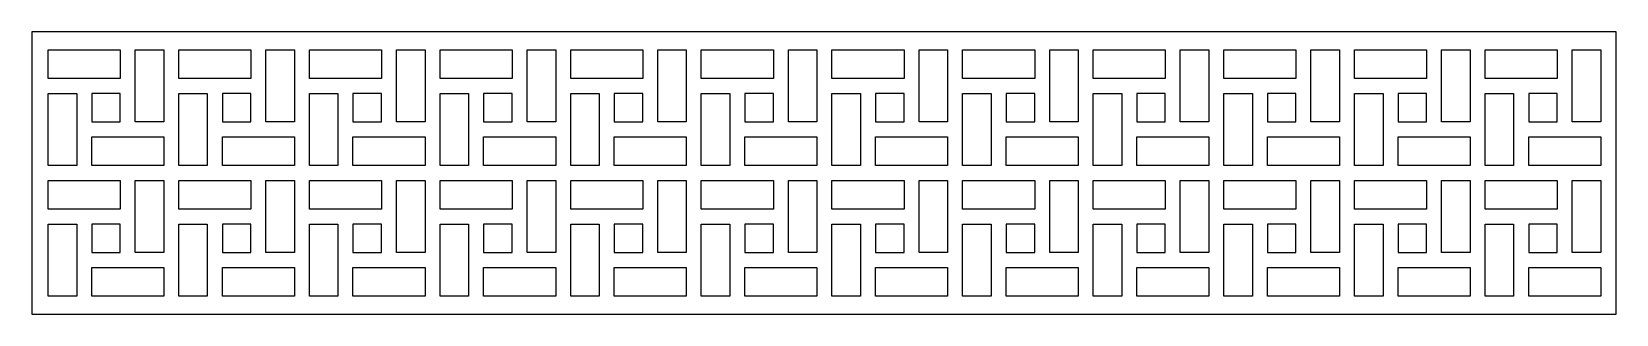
# Model space of a CAD drawing. Header units: centimetres. Extents: x 3.3 to 25.2, y -3.7 to 0.2.
import ezdxf

# ---------------------------------------------------------------- set-up
doc = ezdxf.new("R2010")
doc.units = ezdxf.units.CM
doc.header["$MEASUREMENT"] = 0
doc.layers.add('layer 1', color=7, linetype='Continuous')

msp = doc.modelspace()

# ---------------------------------------------------------------- linework, layer by layer
at = {"layer": 'layer 1', "color": 250}
for points in [[(3.28813, -3.67084), (3.28813, -3.67084), (3.28813, 0.23111), (3.28813, 0.23111), (3.28813, 0.23111), (3.28813, 0.23111), (25.15697, 0.23111), (25.15697, 0.23111), (25.15697, 0.23111), (25.15697, 0.23111), (25.15697, -3.67084), (25.15697, -3.67084), (25.15697, -3.67084), (25.15697, -3.67084), (3.28813, -3.67084), (3.28813, -3.67084)], [(3.51542, -0.41436), (3.84698, -0.41436), (4.17853, -0.41436), (4.51009, -0.41436), (4.51009, -0.41436), (4.51009, -0.41436), (4.51009, -0.02064), (4.51009, -0.02064), (4.51009, -0.02064), (4.51009, -0.02064), (3.51542, -0.02064), (3.51542, -0.02064), (3.51542, -0.02064), (3.51542, -0.02064), (3.51542, -0.41436), (3.51542, -0.41436)], [(4.71731, -0.02064), (4.71731, -0.02064), (4.71731, -1.01531), (4.71731, -1.01531), (4.71731, -1.01531), (4.71731, -1.01531), (5.11104, -1.01531), (5.11104, -1.01531), (5.11104, -1.01531), (5.11104, -1.01531), (5.11104, -0.02064), (5.11104, -0.02064), (5.11104, -0.02064), (5.11104, -0.02064), (4.71731, -0.02064), (4.71731, -0.02064)], [(5.31826, -0.41436), (5.64982, -0.41436), (5.98137, -0.41436), (6.31293, -0.41436), (6.31293, -0.41436), (6.31293, -0.41436), (6.31293, -0.02064), (6.31293, -0.02064), (6.31293, -0.02064), (6.31293, -0.02064), (5.31826, -0.02064), (5.31826, -0.02064), (5.31826, -0.02064), (5.31826, -0.02064), (5.31826, -0.41436), (5.31826, -0.41436)], [(6.52015, -0.02064), (6.52015, -0.02064), (6.52015, -1.01531), (6.52015, -1.01531), (6.52015, -1.01531), (6.52015, -1.01531), (6.91388, -1.01531), (6.91388, -1.01531), (6.91388, -1.01531), (6.91388, -1.01531), (6.91388, -0.02064), (6.91388, -0.02064), (6.91388, -0.02064), (6.91388, -0.02064), (6.52015, -0.02064), (6.52015, -0.02064)], [(7.1211, -0.41436), (7.45266, -0.41436), (7.7842, -0.41436), (8.11577, -0.41436), (8.11577, -0.41436), (8.11577, -0.41436), (8.11577, -0.02064), (8.11577, -0.02064), (8.11577, -0.02064), (8.11577, -0.02064), (7.1211, -0.02064), (7.1211, -0.02064), (7.1211, -0.02064), (7.1211, -0.02064), (7.1211, -0.41436), (7.1211, -0.41436)], [(8.32299, -0.02064), (8.32299, -0.02064), (8.32299, -1.01531), (8.32299, -1.01531), (8.32299, -1.01531), (8.32299, -1.01531), (8.71671, -1.01531), (8.71671, -1.01531), (8.71671, -1.01531), (8.71671, -1.01531), (8.71671, -0.02064), (8.71671, -0.02064), (8.71671, -0.02064), (8.71671, -0.02064), (8.32299, -0.02064), (8.32299, -0.02064)], [(8.92394, -0.41436), (9.25549, -0.41436), (9.58704, -0.41436), (9.91861, -0.41436), (9.91861, -0.41436), (9.91861, -0.41436), (9.91861, -0.02064), (9.91861, -0.02064), (9.91861, -0.02064), (9.91861, -0.02064), (8.92394, -0.02064), (8.92394, -0.02064), (8.92394, -0.02064), (8.92394, -0.02064), (8.92394, -0.41436), (8.92394, -0.41436)], [(10.12583, -0.02064), (10.12583, -0.02064), (10.12583, -1.01531), (10.12583, -1.01531), (10.12583, -1.01531), (10.12583, -1.01531), (10.51955, -1.01531), (10.51955, -1.01531), (10.51955, -1.01531), (10.51955, -1.01531), (10.51955, -0.02064), (10.51955, -0.02064), (10.51955, -0.02064), (10.51955, -0.02064), (10.12583, -0.02064), (10.12583, -0.02064)], [(10.72677, -0.41436), (11.05833, -0.41436), (11.38988, -0.41436), (11.72144, -0.41436), (11.72144, -0.41436), (11.72144, -0.41436), (11.72144, -0.02064), (11.72144, -0.02064), (11.72144, -0.02064), (11.72144, -0.02064), (10.72677, -0.02064), (10.72677, -0.02064), (10.72677, -0.02064), (10.72677, -0.02064), (10.72677, -0.41436), (10.72677, -0.41436)], [(11.92867, -0.02064), (11.92867, -0.02064), (11.92867, -1.01531), (11.92867, -1.01531), (11.92867, -1.01531), (11.92867, -1.01531), (12.32239, -1.01531), (12.32239, -1.01531), (12.32239, -1.01531), (12.32239, -1.01531), (12.32239, -0.02064), (12.32239, -0.02064), (12.32239, -0.02064), (12.32239, -0.02064), (11.92867, -0.02064), (11.92867, -0.02064)], [(12.52961, -0.41436), (12.86117, -0.41436), (13.19272, -0.41436), (13.52428, -0.41436), (13.52428, -0.41436), (13.52428, -0.41436), (13.52428, -0.02064), (13.52428, -0.02064), (13.52428, -0.02064), (13.52428, -0.02064), (12.52961, -0.02064), (12.52961, -0.02064), (12.52961, -0.02064), (12.52961, -0.02064), (12.52961, -0.41436), (12.52961, -0.41436)], [(13.7315, -0.02064), (13.7315, -0.02064), (13.7315, -1.01531), (13.7315, -1.01531), (13.7315, -1.01531), (13.7315, -1.01531), (14.12523, -1.01531), (14.12523, -1.01531), (14.12523, -1.01531), (14.12523, -1.01531), (14.12523, -0.02064), (14.12523, -0.02064), (14.12523, -0.02064), (14.12523, -0.02064), (13.7315, -0.02064), (13.7315, -0.02064)], [(14.33245, -0.41436), (14.66401, -0.41436), (14.99556, -0.41436), (15.32712, -0.41436), (15.32712, -0.41436), (15.32712, -0.41436), (15.32712, -0.02064), (15.32712, -0.02064), (15.32712, -0.02064), (15.32712, -0.02064), (14.33245, -0.02064), (14.33245, -0.02064), (14.33245, -0.02064), (14.33245, -0.02064), (14.33245, -0.41436), (14.33245, -0.41436)], [(15.53434, -0.02064), (15.53434, -0.02064), (15.53434, -1.01531), (15.53434, -1.01531), (15.53434, -1.01531), (15.53434, -1.01531), (15.92806, -1.01531), (15.92806, -1.01531), (15.92806, -1.01531), (15.92806, -1.01531), (15.92806, -0.02064), (15.92806, -0.02064), (15.92806, -0.02064), (15.92806, -0.02064), (15.53434, -0.02064), (15.53434, -0.02064)], [(16.13529, -0.41436), (16.46685, -0.41436), (16.79839, -0.41436), (17.12996, -0.41436), (17.12996, -0.41436), (17.12996, -0.41436), (17.12996, -0.02064), (17.12996, -0.02064), (17.12996, -0.02064), (17.12996, -0.02064), (16.13529, -0.02064), (16.13529, -0.02064), (16.13529, -0.02064), (16.13529, -0.02064), (16.13529, -0.41436), (16.13529, -0.41436)], [(17.33718, -0.02064), (17.33718, -0.02064), (17.33718, -1.01531), (17.33718, -1.01531), (17.33718, -1.01531), (17.33718, -1.01531), (17.7309, -1.01531), (17.7309, -1.01531), (17.7309, -1.01531), (17.7309, -1.01531), (17.7309, -0.02064), (17.7309, -0.02064), (17.7309, -0.02064), (17.7309, -0.02064), (17.33718, -0.02064), (17.33718, -0.02064)], [(17.93813, -0.41436), (18.26968, -0.41436), (18.60123, -0.41436), (18.93279, -0.41436), (18.93279, -0.41436), (18.93279, -0.41436), (18.93279, -0.02064), (18.93279, -0.02064), (18.93279, -0.02064), (18.93279, -0.02064), (17.93813, -0.02064), (17.93813, -0.02064), (17.93813, -0.02064), (17.93813, -0.02064), (17.93813, -0.41436), (17.93813, -0.41436)], [(19.14002, -0.02064), (19.14002, -0.02064), (19.14002, -1.01531), (19.14002, -1.01531), (19.14002, -1.01531), (19.14002, -1.01531), (19.53374, -1.01531), (19.53374, -1.01531), (19.53374, -1.01531), (19.53374, -1.01531), (19.53374, -0.02064), (19.53374, -0.02064), (19.53374, -0.02064), (19.53374, -0.02064), (19.14002, -0.02064), (19.14002, -0.02064)], [(19.74096, -0.41436), (20.07252, -0.41436), (20.40407, -0.41436), (20.73563, -0.41436), (20.73563, -0.41436), (20.73563, -0.41436), (20.73563, -0.02064), (20.73563, -0.02064), (20.73563, -0.02064), (20.73563, -0.02064), (19.74096, -0.02064), (19.74096, -0.02064), (19.74096, -0.02064), (19.74096, -0.02064), (19.74096, -0.41436), (19.74096, -0.41436)], [(20.94286, -0.02064), (20.94286, -0.02064), (20.94286, -1.01531), (20.94286, -1.01531), (20.94286, -1.01531), (20.94286, -1.01531), (21.33658, -1.01531), (21.33658, -1.01531), (21.33658, -1.01531), (21.33658, -1.01531), (21.33658, -0.02064), (21.33658, -0.02064), (21.33658, -0.02064), (21.33658, -0.02064), (20.94286, -0.02064), (20.94286, -0.02064)], [(21.5438, -0.41436), (21.87536, -0.41436), (22.20691, -0.41436), (22.53847, -0.41436), (22.53847, -0.41436), (22.53847, -0.41436), (22.53847, -0.02064), (22.53847, -0.02064), (22.53847, -0.02064), (22.53847, -0.02064), (21.5438, -0.02064), (21.5438, -0.02064), (21.5438, -0.02064), (21.5438, -0.02064), (21.5438, -0.41436), (21.5438, -0.41436)], [(22.74569, -0.02064), (22.74569, -0.02064), (22.74569, -1.01531), (22.74569, -1.01531), (22.74569, -1.01531), (22.74569, -1.01531), (23.13942, -1.01531), (23.13942, -1.01531), (23.13942, -1.01531), (23.13942, -1.01531), (23.13942, -0.02064), (23.13942, -0.02064), (23.13942, -0.02064), (23.13942, -0.02064), (22.74569, -0.02064), (22.74569, -0.02064)], [(23.34664, -0.41436), (23.6782, -0.41436), (24.00974, -0.41436), (24.34131, -0.41436), (24.34131, -0.41436), (24.34131, -0.41436), (24.34131, -0.02064), (24.34131, -0.02064), (24.34131, -0.02064), (24.34131, -0.02064), (23.34664, -0.02064), (23.34664, -0.02064), (23.34664, -0.02064), (23.34664, -0.02064), (23.34664, -0.41436), (23.34664, -0.41436)], [(24.54853, -0.02064), (24.54853, -0.02064), (24.54853, -1.01531), (24.54853, -1.01531), (24.54853, -1.01531), (24.54853, -1.01531), (24.94225, -1.01531), (24.94225, -1.01531), (24.94225, -1.01531), (24.94225, -1.01531), (24.94225, -0.02064), (24.94225, -0.02064), (24.94225, -0.02064), (24.94225, -0.02064), (24.54853, -0.02064), (24.54853, -0.02064)], [(3.90915, -0.62158), (3.90915, -0.62158), (3.51542, -0.62158), (3.51542, -0.62158), (3.51542, -0.62158), (3.51542, -0.62158), (3.51542, -1.61625), (3.51542, -1.61625), (3.51542, -1.61625), (3.51542, -1.61625), (3.90915, -1.61625), (3.90915, -1.61625), (3.90915, -1.61625), (3.90915, -1.28469), (3.90915, -0.95315), (3.90915, -0.62158)], [(4.11637, -1.01531), (4.11637, -1.01531), (4.11637, -0.62158), (4.11637, -0.62158), (4.11637, -0.62158), (4.11637, -0.62158), (4.51009, -0.62158), (4.51009, -0.62158), (4.51009, -0.62158), (4.51009, -0.62158), (4.51009, -1.01531), (4.51009, -1.01531), (4.51009, -1.01531), (4.51009, -1.01531), (4.11637, -1.01531), (4.11637, -1.01531)], [(5.71198, -0.62158), (5.71198, -0.62158), (5.31826, -0.62158), (5.31826, -0.62158), (5.31826, -0.62158), (5.31826, -0.62158), (5.31826, -1.61625), (5.31826, -1.61625), (5.31826, -1.61625), (5.31826, -1.61625), (5.71198, -1.61625), (5.71198, -1.61625), (5.71198, -1.61625), (5.71198, -1.28469), (5.71198, -0.95315), (5.71198, -0.62158)], [(5.91921, -1.01531), (5.91921, -1.01531), (5.91921, -0.62158), (5.91921, -0.62158), (5.91921, -0.62158), (5.91921, -0.62158), (6.31293, -0.62158), (6.31293, -0.62158), (6.31293, -0.62158), (6.31293, -0.62158), (6.31293, -1.01531), (6.31293, -1.01531), (6.31293, -1.01531), (6.31293, -1.01531), (5.91921, -1.01531), (5.91921, -1.01531)], [(7.51482, -0.62158), (7.51482, -0.62158), (7.1211, -0.62158), (7.1211, -0.62158), (7.1211, -0.62158), (7.1211, -0.62158), (7.1211, -1.61625), (7.1211, -1.61625), (7.1211, -1.61625), (7.1211, -1.61625), (7.51482, -1.61625), (7.51482, -1.61625), (7.51482, -1.61625), (7.51482, -1.28469), (7.51482, -0.95315), (7.51482, -0.62158)], [(7.72204, -1.01531), (7.72204, -1.01531), (7.72204, -0.62158), (7.72204, -0.62158), (7.72204, -0.62158), (7.72204, -0.62158), (8.11577, -0.62158), (8.11577, -0.62158), (8.11577, -0.62158), (8.11577, -0.62158), (8.11577, -1.01531), (8.11577, -1.01531), (8.11577, -1.01531), (8.11577, -1.01531), (7.72204, -1.01531), (7.72204, -1.01531)], [(9.31766, -0.62158), (9.31766, -0.62158), (8.92394, -0.62158), (8.92394, -0.62158), (8.92394, -0.62158), (8.92394, -0.62158), (8.92394, -1.61625), (8.92394, -1.61625), (8.92394, -1.61625), (8.92394, -1.61625), (9.31766, -1.61625), (9.31766, -1.61625), (9.31766, -1.61625), (9.31766, -1.28469), (9.31766, -0.95315), (9.31766, -0.62158)], [(9.52488, -1.01531), (9.52488, -1.01531), (9.52488, -0.62158), (9.52488, -0.62158), (9.52488, -0.62158), (9.52488, -0.62158), (9.91861, -0.62158), (9.91861, -0.62158), (9.91861, -0.62158), (9.91861, -0.62158), (9.91861, -1.01531), (9.91861, -1.01531), (9.91861, -1.01531), (9.91861, -1.01531), (9.52488, -1.01531), (9.52488, -1.01531)], [(11.1205, -0.62158), (11.1205, -0.62158), (10.72677, -0.62158), (10.72677, -0.62158), (10.72677, -0.62158), (10.72677, -0.62158), (10.72677, -1.61625), (10.72677, -1.61625), (10.72677, -1.61625), (10.72677, -1.61625), (11.1205, -1.61625), (11.1205, -1.61625), (11.1205, -1.61625), (11.1205, -1.28469), (11.1205, -0.95315), (11.1205, -0.62158)], [(11.32772, -1.01531), (11.32772, -1.01531), (11.32772, -0.62158), (11.32772, -0.62158), (11.32772, -0.62158), (11.32772, -0.62158), (11.72144, -0.62158), (11.72144, -0.62158), (11.72144, -0.62158), (11.72144, -0.62158), (11.72144, -1.01531), (11.72144, -1.01531), (11.72144, -1.01531), (11.72144, -1.01531), (11.32772, -1.01531), (11.32772, -1.01531)], [(12.92334, -0.62158), (12.92334, -0.62158), (12.52961, -0.62158), (12.52961, -0.62158), (12.52961, -0.62158), (12.52961, -0.62158), (12.52961, -1.61625), (12.52961, -1.61625), (12.52961, -1.61625), (12.52961, -1.61625), (12.92334, -1.61625), (12.92334, -1.61625), (12.92334, -1.61625), (12.92334, -1.28469), (12.92334, -0.95315), (12.92334, -0.62158)], [(13.13056, -1.01531), (13.13056, -1.01531), (13.13056, -0.62158), (13.13056, -0.62158), (13.13056, -0.62158), (13.13056, -0.62158), (13.52428, -0.62158), (13.52428, -0.62158), (13.52428, -0.62158), (13.52428, -0.62158), (13.52428, -1.01531), (13.52428, -1.01531), (13.52428, -1.01531), (13.52428, -1.01531), (13.13056, -1.01531), (13.13056, -1.01531)], [(14.72617, -0.62158), (14.72617, -0.62158), (14.33245, -0.62158), (14.33245, -0.62158), (14.33245, -0.62158), (14.33245, -0.62158), (14.33245, -1.61625), (14.33245, -1.61625), (14.33245, -1.61625), (14.33245, -1.61625), (14.72617, -1.61625), (14.72617, -1.61625), (14.72617, -1.61625), (14.72617, -1.28469), (14.72617, -0.95315), (14.72617, -0.62158)], [(14.9334, -1.01531), (14.9334, -1.01531), (14.9334, -0.62158), (14.9334, -0.62158), (14.9334, -0.62158), (14.9334, -0.62158), (15.32712, -0.62158), (15.32712, -0.62158), (15.32712, -0.62158), (15.32712, -0.62158), (15.32712, -1.01531), (15.32712, -1.01531), (15.32712, -1.01531), (15.32712, -1.01531), (14.9334, -1.01531), (14.9334, -1.01531)], [(16.52901, -0.62158), (16.52901, -0.62158), (16.13529, -0.62158), (16.13529, -0.62158), (16.13529, -0.62158), (16.13529, -0.62158), (16.13529, -1.61625), (16.13529, -1.61625), (16.13529, -1.61625), (16.13529, -1.61625), (16.52901, -1.61625), (16.52901, -1.61625), (16.52901, -1.61625), (16.52901, -1.28469), (16.52901, -0.95315), (16.52901, -0.62158)], [(16.73623, -1.01531), (16.73623, -1.01531), (16.73623, -0.62158), (16.73623, -0.62158), (16.73623, -0.62158), (16.73623, -0.62158), (17.12996, -0.62158), (17.12996, -0.62158), (17.12996, -0.62158), (17.12996, -0.62158), (17.12996, -1.01531), (17.12996, -1.01531), (17.12996, -1.01531), (17.12996, -1.01531), (16.73623, -1.01531), (16.73623, -1.01531)], [(18.33185, -0.62158), (18.33185, -0.62158), (17.93813, -0.62158), (17.93813, -0.62158), (17.93813, -0.62158), (17.93813, -0.62158), (17.93813, -1.61625), (17.93813, -1.61625), (17.93813, -1.61625), (17.93813, -1.61625), (18.33185, -1.61625), (18.33185, -1.61625), (18.33185, -1.61625), (18.33185, -1.28469), (18.33185, -0.95315), (18.33185, -0.62158)], [(18.53907, -1.01531), (18.53907, -1.01531), (18.53907, -0.62158), (18.53907, -0.62158), (18.53907, -0.62158), (18.53907, -0.62158), (18.93279, -0.62158), (18.93279, -0.62158), (18.93279, -0.62158), (18.93279, -0.62158), (18.93279, -1.01531), (18.93279, -1.01531), (18.93279, -1.01531), (18.93279, -1.01531), (18.53907, -1.01531), (18.53907, -1.01531)], [(20.13469, -0.62158), (20.13469, -0.62158), (19.74096, -0.62158), (19.74096, -0.62158), (19.74096, -0.62158), (19.74096, -0.62158), (19.74096, -1.61625), (19.74096, -1.61625), (19.74096, -1.61625), (19.74096, -1.61625), (20.13469, -1.61625), (20.13469, -1.61625), (20.13469, -1.61625), (20.13469, -1.28469), (20.13469, -0.95315), (20.13469, -0.62158)], [(20.34191, -1.01531), (20.34191, -1.01531), (20.34191, -0.62158), (20.34191, -0.62158), (20.34191, -0.62158), (20.34191, -0.62158), (20.73563, -0.62158), (20.73563, -0.62158), (20.73563, -0.62158), (20.73563, -0.62158), (20.73563, -1.01531), (20.73563, -1.01531), (20.73563, -1.01531), (20.73563, -1.01531), (20.34191, -1.01531), (20.34191, -1.01531)], [(21.93752, -0.62158), (21.93752, -0.62158), (21.5438, -0.62158), (21.5438, -0.62158), (21.5438, -0.62158), (21.5438, -0.62158), (21.5438, -1.61625), (21.5438, -1.61625), (21.5438, -1.61625), (21.5438, -1.61625), (21.93752, -1.61625), (21.93752, -1.61625), (21.93752, -1.61625), (21.93752, -1.28469), (21.93752, -0.95315), (21.93752, -0.62158)], [(22.14475, -1.01531), (22.14475, -1.01531), (22.14475, -0.62158), (22.14475, -0.62158), (22.14475, -0.62158), (22.14475, -0.62158), (22.53847, -0.62158), (22.53847, -0.62158), (22.53847, -0.62158), (22.53847, -0.62158), (22.53847, -1.01531), (22.53847, -1.01531), (22.53847, -1.01531), (22.53847, -1.01531), (22.14475, -1.01531), (22.14475, -1.01531)], [(23.74036, -0.62158), (23.74036, -0.62158), (23.34664, -0.62158), (23.34664, -0.62158), (23.34664, -0.62158), (23.34664, -0.62158), (23.34664, -1.61625), (23.34664, -1.61625), (23.34664, -1.61625), (23.34664, -1.61625), (23.74036, -1.61625), (23.74036, -1.61625), (23.74036, -1.61625), (23.74036, -1.28469), (23.74036, -0.95315), (23.74036, -0.62158)], [(23.94759, -1.01531), (23.94759, -1.01531), (23.94759, -0.62158), (23.94759, -0.62158), (23.94759, -0.62158), (23.94759, -0.62158), (24.34131, -0.62158), (24.34131, -0.62158), (24.34131, -0.62158), (24.34131, -0.62158), (24.34131, -1.01531), (24.34131, -1.01531), (24.34131, -1.01531), (24.34131, -1.01531), (23.94759, -1.01531), (23.94759, -1.01531)], [(5.11104, -1.22253), (4.77948, -1.22253), (4.44792, -1.22253), (4.11637, -1.22253), (4.11637, -1.22253), (4.11637, -1.22253), (4.11637, -1.61625), (4.11637, -1.61625), (4.11637, -1.61625), (4.11637, -1.61625), (5.11104, -1.61625), (5.11104, -1.61625), (5.11104, -1.61625), (5.11104, -1.61625), (5.11104, -1.22253), (5.11104, -1.22253)], [(6.91388, -1.22253), (6.58232, -1.22253), (6.25076, -1.22253), (5.91921, -1.22253), (5.91921, -1.22253), (5.91921, -1.22253), (5.91921, -1.61625), (5.91921, -1.61625), (5.91921, -1.61625), (5.91921, -1.61625), (6.91388, -1.61625), (6.91388, -1.61625), (6.91388, -1.61625), (6.91388, -1.61625), (6.91388, -1.22253), (6.91388, -1.22253)], [(8.71671, -1.22253), (8.38515, -1.22253), (8.0536, -1.22253), (7.72204, -1.22253), (7.72204, -1.22253), (7.72204, -1.22253), (7.72204, -1.61625), (7.72204, -1.61625), (7.72204, -1.61625), (7.72204, -1.61625), (8.71671, -1.61625), (8.71671, -1.61625), (8.71671, -1.61625), (8.71671, -1.61625), (8.71671, -1.22253), (8.71671, -1.22253)], [(10.51955, -1.22253), (10.18799, -1.22253), (9.85644, -1.22253), (9.52488, -1.22253), (9.52488, -1.22253), (9.52488, -1.22253), (9.52488, -1.61625), (9.52488, -1.61625), (9.52488, -1.61625), (9.52488, -1.61625), (10.51955, -1.61625), (10.51955, -1.61625), (10.51955, -1.61625), (10.51955, -1.61625), (10.51955, -1.22253), (10.51955, -1.22253)], [(12.32239, -1.22253), (11.99083, -1.22253), (11.65928, -1.22253), (11.32772, -1.22253), (11.32772, -1.22253), (11.32772, -1.22253), (11.32772, -1.61625), (11.32772, -1.61625), (11.32772, -1.61625), (11.32772, -1.61625), (12.32239, -1.61625), (12.32239, -1.61625), (12.32239, -1.61625), (12.32239, -1.61625), (12.32239, -1.22253), (12.32239, -1.22253)], [(14.12523, -1.22253), (13.79367, -1.22253), (13.46211, -1.22253), (13.13056, -1.22253), (13.13056, -1.22253), (13.13056, -1.22253), (13.13056, -1.61625), (13.13056, -1.61625), (13.13056, -1.61625), (13.13056, -1.61625), (14.12523, -1.61625), (14.12523, -1.61625), (14.12523, -1.61625), (14.12523, -1.61625), (14.12523, -1.22253), (14.12523, -1.22253)], [(15.92806, -1.22253), (15.59651, -1.22253), (15.26495, -1.22253), (14.9334, -1.22253), (14.9334, -1.22253), (14.9334, -1.22253), (14.9334, -1.61625), (14.9334, -1.61625), (14.9334, -1.61625), (14.9334, -1.61625), (15.92806, -1.61625), (15.92806, -1.61625), (15.92806, -1.61625), (15.92806, -1.61625), (15.92806, -1.22253), (15.92806, -1.22253)], [(17.7309, -1.22253), (17.39934, -1.22253), (17.06779, -1.22253), (16.73623, -1.22253), (16.73623, -1.22253), (16.73623, -1.22253), (16.73623, -1.61625), (16.73623, -1.61625), (16.73623, -1.61625), (16.73623, -1.61625), (17.7309, -1.61625), (17.7309, -1.61625), (17.7309, -1.61625), (17.7309, -1.61625), (17.7309, -1.22253), (17.7309, -1.22253)], [(19.53374, -1.22253), (19.20218, -1.22253), (18.87063, -1.22253), (18.53907, -1.22253), (18.53907, -1.22253), (18.53907, -1.22253), (18.53907, -1.61625), (18.53907, -1.61625), (18.53907, -1.61625), (18.53907, -1.61625), (19.53374, -1.61625), (19.53374, -1.61625), (19.53374, -1.61625), (19.53374, -1.61625), (19.53374, -1.22253), (19.53374, -1.22253)], [(21.33658, -1.22253), (21.00502, -1.22253), (20.67346, -1.22253), (20.34191, -1.22253), (20.34191, -1.22253), (20.34191, -1.22253), (20.34191, -1.61625), (20.34191, -1.61625), (20.34191, -1.61625), (20.34191, -1.61625), (21.33658, -1.61625), (21.33658, -1.61625), (21.33658, -1.61625), (21.33658, -1.61625), (21.33658, -1.22253), (21.33658, -1.22253)], [(23.13942, -1.22253), (22.80786, -1.22253), (22.4763, -1.22253), (22.14475, -1.22253), (22.14475, -1.22253), (22.14475, -1.22253), (22.14475, -1.61625), (22.14475, -1.61625), (22.14475, -1.61625), (22.14475, -1.61625), (23.13942, -1.61625), (23.13942, -1.61625), (23.13942, -1.61625), (23.13942, -1.61625), (23.13942, -1.22253), (23.13942, -1.22253)], [(24.94225, -1.22253), (24.61069, -1.22253), (24.27914, -1.22253), (23.94759, -1.22253), (23.94759, -1.22253), (23.94759, -1.22253), (23.94759, -1.61625), (23.94759, -1.61625), (23.94759, -1.61625), (23.94759, -1.61625), (24.94225, -1.61625), (24.94225, -1.61625), (24.94225, -1.61625), (24.94225, -1.61625), (24.94225, -1.22253), (24.94225, -1.22253)], [(3.51542, -2.2172), (3.84698, -2.2172), (4.17853, -2.2172), (4.51009, -2.2172), (4.51009, -2.2172), (4.51009, -2.2172), (4.51009, -1.82348), (4.51009, -1.82348), (4.51009, -1.82348), (4.51009, -1.82348), (3.51542, -1.82348), (3.51542, -1.82348), (3.51542, -1.82348), (3.51542, -1.82348), (3.51542, -2.2172), (3.51542, -2.2172)], [(4.71731, -1.82348), (4.71731, -1.82348), (4.71731, -2.81814), (4.71731, -2.81814), (4.71731, -2.81814), (4.71731, -2.81814), (5.11104, -2.81814), (5.11104, -2.81814), (5.11104, -2.81814), (5.11104, -2.81814), (5.11104, -1.82348), (5.11104, -1.82348), (5.11104, -1.82348), (5.11104, -1.82348), (4.71731, -1.82348), (4.71731, -1.82348)], [(5.31826, -2.2172), (5.64982, -2.2172), (5.98137, -2.2172), (6.31293, -2.2172), (6.31293, -2.2172), (6.31293, -2.2172), (6.31293, -1.82348), (6.31293, -1.82348), (6.31293, -1.82348), (6.31293, -1.82348), (5.31826, -1.82348), (5.31826, -1.82348), (5.31826, -1.82348), (5.31826, -1.82348), (5.31826, -2.2172), (5.31826, -2.2172)], [(6.52015, -1.82348), (6.52015, -1.82348), (6.52015, -2.81814), (6.52015, -2.81814), (6.52015, -2.81814), (6.52015, -2.81814), (6.91388, -2.81814), (6.91388, -2.81814), (6.91388, -2.81814), (6.91388, -2.81814), (6.91388, -1.82348), (6.91388, -1.82348), (6.91388, -1.82348), (6.91388, -1.82348), (6.52015, -1.82348), (6.52015, -1.82348)], [(7.1211, -2.2172), (7.45266, -2.2172), (7.7842, -2.2172), (8.11577, -2.2172), (8.11577, -2.2172), (8.11577, -2.2172), (8.11577, -1.82348), (8.11577, -1.82348), (8.11577, -1.82348), (8.11577, -1.82348), (7.1211, -1.82348), (7.1211, -1.82348), (7.1211, -1.82348), (7.1211, -1.82348), (7.1211, -2.2172), (7.1211, -2.2172)], [(8.32299, -1.82348), (8.32299, -1.82348), (8.32299, -2.81814), (8.32299, -2.81814), (8.32299, -2.81814), (8.32299, -2.81814), (8.71671, -2.81814), (8.71671, -2.81814), (8.71671, -2.81814), (8.71671, -2.81814), (8.71671, -1.82348), (8.71671, -1.82348), (8.71671, -1.82348), (8.71671, -1.82348), (8.32299, -1.82348), (8.32299, -1.82348)], [(8.92394, -2.2172), (9.25549, -2.2172), (9.58704, -2.2172), (9.91861, -2.2172), (9.91861, -2.2172), (9.91861, -2.2172), (9.91861, -1.82348), (9.91861, -1.82348), (9.91861, -1.82348), (9.91861, -1.82348), (8.92394, -1.82348), (8.92394, -1.82348), (8.92394, -1.82348), (8.92394, -1.82348), (8.92394, -2.2172), (8.92394, -2.2172)], [(10.12583, -1.82348), (10.12583, -1.82348), (10.12583, -2.81814), (10.12583, -2.81814), (10.12583, -2.81814), (10.12583, -2.81814), (10.51955, -2.81814), (10.51955, -2.81814), (10.51955, -2.81814), (10.51955, -2.81814), (10.51955, -1.82348), (10.51955, -1.82348), (10.51955, -1.82348), (10.51955, -1.82348), (10.12583, -1.82348), (10.12583, -1.82348)], [(10.72677, -2.2172), (11.05833, -2.2172), (11.38988, -2.2172), (11.72144, -2.2172), (11.72144, -2.2172), (11.72144, -2.2172), (11.72144, -1.82348), (11.72144, -1.82348), (11.72144, -1.82348), (11.72144, -1.82348), (10.72677, -1.82348), (10.72677, -1.82348), (10.72677, -1.82348), (10.72677, -1.82348), (10.72677, -2.2172), (10.72677, -2.2172)], [(11.92867, -1.82348), (11.92867, -1.82348), (11.92867, -2.81814), (11.92867, -2.81814), (11.92867, -2.81814), (11.92867, -2.81814), (12.32239, -2.81814), (12.32239, -2.81814), (12.32239, -2.81814), (12.32239, -2.81814), (12.32239, -1.82348), (12.32239, -1.82348), (12.32239, -1.82348), (12.32239, -1.82348), (11.92867, -1.82348), (11.92867, -1.82348)], [(12.52961, -2.2172), (12.86117, -2.2172), (13.19272, -2.2172), (13.52428, -2.2172), (13.52428, -2.2172), (13.52428, -2.2172), (13.52428, -1.82348), (13.52428, -1.82348), (13.52428, -1.82348), (13.52428, -1.82348), (12.52961, -1.82348), (12.52961, -1.82348), (12.52961, -1.82348), (12.52961, -1.82348), (12.52961, -2.2172), (12.52961, -2.2172)], [(13.7315, -1.82348), (13.7315, -1.82348), (13.7315, -2.81814), (13.7315, -2.81814), (13.7315, -2.81814), (13.7315, -2.81814), (14.12523, -2.81814), (14.12523, -2.81814), (14.12523, -2.81814), (14.12523, -2.81814), (14.12523, -1.82348), (14.12523, -1.82348), (14.12523, -1.82348), (14.12523, -1.82348), (13.7315, -1.82348), (13.7315, -1.82348)], [(14.33245, -2.2172), (14.66401, -2.2172), (14.99556, -2.2172), (15.32712, -2.2172), (15.32712, -2.2172), (15.32712, -2.2172), (15.32712, -1.82348), (15.32712, -1.82348), (15.32712, -1.82348), (15.32712, -1.82348), (14.33245, -1.82348), (14.33245, -1.82348), (14.33245, -1.82348), (14.33245, -1.82348), (14.33245, -2.2172), (14.33245, -2.2172)], [(15.53434, -1.82348), (15.53434, -1.82348), (15.53434, -2.81814), (15.53434, -2.81814), (15.53434, -2.81814), (15.53434, -2.81814), (15.92806, -2.81814), (15.92806, -2.81814), (15.92806, -2.81814), (15.92806, -2.81814), (15.92806, -1.82348), (15.92806, -1.82348), (15.92806, -1.82348), (15.92806, -1.82348), (15.53434, -1.82348), (15.53434, -1.82348)], [(16.13529, -2.2172), (16.46685, -2.2172), (16.79839, -2.2172), (17.12996, -2.2172), (17.12996, -2.2172), (17.12996, -2.2172), (17.12996, -1.82348), (17.12996, -1.82348), (17.12996, -1.82348), (17.12996, -1.82348), (16.13529, -1.82348), (16.13529, -1.82348), (16.13529, -1.82348), (16.13529, -1.82348), (16.13529, -2.2172), (16.13529, -2.2172)], [(17.33718, -1.82348), (17.33718, -1.82348), (17.33718, -2.81814), (17.33718, -2.81814), (17.33718, -2.81814), (17.33718, -2.81814), (17.7309, -2.81814), (17.7309, -2.81814), (17.7309, -2.81814), (17.7309, -2.81814), (17.7309, -1.82348), (17.7309, -1.82348), (17.7309, -1.82348), (17.7309, -1.82348), (17.33718, -1.82348), (17.33718, -1.82348)], [(17.93813, -2.2172), (18.26968, -2.2172), (18.60123, -2.2172), (18.93279, -2.2172), (18.93279, -2.2172), (18.93279, -2.2172), (18.93279, -1.82348), (18.93279, -1.82348), (18.93279, -1.82348), (18.93279, -1.82348), (17.93813, -1.82348), (17.93813, -1.82348), (17.93813, -1.82348), (17.93813, -1.82348), (17.93813, -2.2172), (17.93813, -2.2172)], [(19.14002, -1.82348), (19.14002, -1.82348), (19.14002, -2.81814), (19.14002, -2.81814), (19.14002, -2.81814), (19.14002, -2.81814), (19.53374, -2.81814), (19.53374, -2.81814), (19.53374, -2.81814), (19.53374, -2.81814), (19.53374, -1.82348), (19.53374, -1.82348), (19.53374, -1.82348), (19.53374, -1.82348), (19.14002, -1.82348), (19.14002, -1.82348)], [(19.74096, -2.2172), (20.07252, -2.2172), (20.40407, -2.2172), (20.73563, -2.2172), (20.73563, -2.2172), (20.73563, -2.2172), (20.73563, -1.82348), (20.73563, -1.82348), (20.73563, -1.82348), (20.73563, -1.82348), (19.74096, -1.82348), (19.74096, -1.82348), (19.74096, -1.82348), (19.74096, -1.82348), (19.74096, -2.2172), (19.74096, -2.2172)], [(20.94286, -1.82348), (20.94286, -1.82348), (20.94286, -2.81814), (20.94286, -2.81814), (20.94286, -2.81814), (20.94286, -2.81814), (21.33658, -2.81814), (21.33658, -2.81814), (21.33658, -2.81814), (21.33658, -2.81814), (21.33658, -1.82348), (21.33658, -1.82348), (21.33658, -1.82348), (21.33658, -1.82348), (20.94286, -1.82348), (20.94286, -1.82348)], [(21.5438, -2.2172), (21.87536, -2.2172), (22.20691, -2.2172), (22.53847, -2.2172), (22.53847, -2.2172), (22.53847, -2.2172), (22.53847, -1.82348), (22.53847, -1.82348), (22.53847, -1.82348), (22.53847, -1.82348), (21.5438, -1.82348), (21.5438, -1.82348), (21.5438, -1.82348), (21.5438, -1.82348), (21.5438, -2.2172), (21.5438, -2.2172)], [(22.74569, -1.82348), (22.74569, -1.82348), (22.74569, -2.81814), (22.74569, -2.81814), (22.74569, -2.81814), (22.74569, -2.81814), (23.13942, -2.81814), (23.13942, -2.81814), (23.13942, -2.81814), (23.13942, -2.81814), (23.13942, -1.82348), (23.13942, -1.82348), (23.13942, -1.82348), (23.13942, -1.82348), (22.74569, -1.82348), (22.74569, -1.82348)], [(23.34664, -2.2172), (23.6782, -2.2172), (24.00974, -2.2172), (24.34131, -2.2172), (24.34131, -2.2172), (24.34131, -2.2172), (24.34131, -1.82348), (24.34131, -1.82348), (24.34131, -1.82348), (24.34131, -1.82348), (23.34664, -1.82348), (23.34664, -1.82348), (23.34664, -1.82348), (23.34664, -1.82348), (23.34664, -2.2172), (23.34664, -2.2172)], [(24.54853, -1.82348), (24.54853, -1.82348), (24.54853, -2.81814), (24.54853, -2.81814), (24.54853, -2.81814), (24.54853, -2.81814), (24.94225, -2.81814), (24.94225, -2.81814), (24.94225, -2.81814), (24.94225, -2.81814), (24.94225, -1.82348), (24.94225, -1.82348), (24.94225, -1.82348), (24.94225, -1.82348), (24.54853, -1.82348), (24.54853, -1.82348)], [(3.90915, -2.42442), (3.90915, -2.42442), (3.51542, -2.42442), (3.51542, -2.42442), (3.51542, -2.42442), (3.51542, -2.42442), (3.51542, -3.41909), (3.51542, -3.41909), (3.51542, -3.41909), (3.51542, -3.41909), (3.90915, -3.41909), (3.90915, -3.41909), (3.90915, -3.41909), (3.90915, -3.08753), (3.90915, -2.75598), (3.90915, -2.42442)], [(4.11637, -2.81814), (4.11637, -2.81814), (4.11637, -2.42442), (4.11637, -2.42442), (4.11637, -2.42442), (4.11637, -2.42442), (4.51009, -2.42442), (4.51009, -2.42442), (4.51009, -2.42442), (4.51009, -2.42442), (4.51009, -2.81814), (4.51009, -2.81814), (4.51009, -2.81814), (4.51009, -2.81814), (4.11637, -2.81814), (4.11637, -2.81814)], [(5.71198, -2.42442), (5.71198, -2.42442), (5.31826, -2.42442), (5.31826, -2.42442), (5.31826, -2.42442), (5.31826, -2.42442), (5.31826, -3.41909), (5.31826, -3.41909), (5.31826, -3.41909), (5.31826, -3.41909), (5.71198, -3.41909), (5.71198, -3.41909), (5.71198, -3.41909), (5.71198, -3.08753), (5.71198, -2.75598), (5.71198, -2.42442)], [(5.91921, -2.81814), (5.91921, -2.81814), (5.91921, -2.42442), (5.91921, -2.42442), (5.91921, -2.42442), (5.91921, -2.42442), (6.31293, -2.42442), (6.31293, -2.42442), (6.31293, -2.42442), (6.31293, -2.42442), (6.31293, -2.81814), (6.31293, -2.81814), (6.31293, -2.81814), (6.31293, -2.81814), (5.91921, -2.81814), (5.91921, -2.81814)], [(7.51482, -2.42442), (7.51482, -2.42442), (7.1211, -2.42442), (7.1211, -2.42442), (7.1211, -2.42442), (7.1211, -2.42442), (7.1211, -3.41909), (7.1211, -3.41909), (7.1211, -3.41909), (7.1211, -3.41909), (7.51482, -3.41909), (7.51482, -3.41909), (7.51482, -3.41909), (7.51482, -3.08753), (7.51482, -2.75598), (7.51482, -2.42442)], [(7.72204, -2.81814), (7.72204, -2.81814), (7.72204, -2.42442), (7.72204, -2.42442), (7.72204, -2.42442), (7.72204, -2.42442), (8.11577, -2.42442), (8.11577, -2.42442), (8.11577, -2.42442), (8.11577, -2.42442), (8.11577, -2.81814), (8.11577, -2.81814), (8.11577, -2.81814), (8.11577, -2.81814), (7.72204, -2.81814), (7.72204, -2.81814)], [(9.31766, -2.42442), (9.31766, -2.42442), (8.92394, -2.42442), (8.92394, -2.42442), (8.92394, -2.42442), (8.92394, -2.42442), (8.92394, -3.41909), (8.92394, -3.41909), (8.92394, -3.41909), (8.92394, -3.41909), (9.31766, -3.41909), (9.31766, -3.41909), (9.31766, -3.41909), (9.31766, -3.08753), (9.31766, -2.75598), (9.31766, -2.42442)], [(9.52488, -2.81814), (9.52488, -2.81814), (9.52488, -2.42442), (9.52488, -2.42442), (9.52488, -2.42442), (9.52488, -2.42442), (9.91861, -2.42442), (9.91861, -2.42442), (9.91861, -2.42442), (9.91861, -2.42442), (9.91861, -2.81814), (9.91861, -2.81814), (9.91861, -2.81814), (9.91861, -2.81814), (9.52488, -2.81814), (9.52488, -2.81814)], [(11.1205, -2.42442), (11.1205, -2.42442), (10.72677, -2.42442), (10.72677, -2.42442), (10.72677, -2.42442), (10.72677, -2.42442), (10.72677, -3.41909), (10.72677, -3.41909), (10.72677, -3.41909), (10.72677, -3.41909), (11.1205, -3.41909), (11.1205, -3.41909), (11.1205, -3.41909), (11.1205, -3.08753), (11.1205, -2.75598), (11.1205, -2.42442)], [(11.32772, -2.81814), (11.32772, -2.81814), (11.32772, -2.42442), (11.32772, -2.42442), (11.32772, -2.42442), (11.32772, -2.42442), (11.72144, -2.42442), (11.72144, -2.42442), (11.72144, -2.42442), (11.72144, -2.42442), (11.72144, -2.81814), (11.72144, -2.81814), (11.72144, -2.81814), (11.72144, -2.81814), (11.32772, -2.81814), (11.32772, -2.81814)], [(12.92334, -2.42442), (12.92334, -2.42442), (12.52961, -2.42442), (12.52961, -2.42442), (12.52961, -2.42442), (12.52961, -2.42442), (12.52961, -3.41909), (12.52961, -3.41909), (12.52961, -3.41909), (12.52961, -3.41909), (12.92334, -3.41909), (12.92334, -3.41909), (12.92334, -3.41909), (12.92334, -3.08753), (12.92334, -2.75598), (12.92334, -2.42442)], [(13.13056, -2.81814), (13.13056, -2.81814), (13.13056, -2.42442), (13.13056, -2.42442), (13.13056, -2.42442), (13.13056, -2.42442), (13.52428, -2.42442), (13.52428, -2.42442), (13.52428, -2.42442), (13.52428, -2.42442), (13.52428, -2.81814), (13.52428, -2.81814), (13.52428, -2.81814), (13.52428, -2.81814), (13.13056, -2.81814), (13.13056, -2.81814)], [(14.72617, -2.42442), (14.72617, -2.42442), (14.33245, -2.42442), (14.33245, -2.42442), (14.33245, -2.42442), (14.33245, -2.42442), (14.33245, -3.41909), (14.33245, -3.41909), (14.33245, -3.41909), (14.33245, -3.41909), (14.72617, -3.41909), (14.72617, -3.41909), (14.72617, -3.41909), (14.72617, -3.08753), (14.72617, -2.75598), (14.72617, -2.42442)], [(14.9334, -2.81814), (14.9334, -2.81814), (14.9334, -2.42442), (14.9334, -2.42442), (14.9334, -2.42442), (14.9334, -2.42442), (15.32712, -2.42442), (15.32712, -2.42442), (15.32712, -2.42442), (15.32712, -2.42442), (15.32712, -2.81814), (15.32712, -2.81814), (15.32712, -2.81814), (15.32712, -2.81814), (14.9334, -2.81814), (14.9334, -2.81814)], [(16.52901, -2.42442), (16.52901, -2.42442), (16.13529, -2.42442), (16.13529, -2.42442), (16.13529, -2.42442), (16.13529, -2.42442), (16.13529, -3.41909), (16.13529, -3.41909), (16.13529, -3.41909), (16.13529, -3.41909), (16.52901, -3.41909), (16.52901, -3.41909), (16.52901, -3.41909), (16.52901, -3.08753), (16.52901, -2.75598), (16.52901, -2.42442)], [(16.73623, -2.81814), (16.73623, -2.81814), (16.73623, -2.42442), (16.73623, -2.42442), (16.73623, -2.42442), (16.73623, -2.42442), (17.12996, -2.42442), (17.12996, -2.42442), (17.12996, -2.42442), (17.12996, -2.42442), (17.12996, -2.81814), (17.12996, -2.81814), (17.12996, -2.81814), (17.12996, -2.81814), (16.73623, -2.81814), (16.73623, -2.81814)], [(18.33185, -2.42442), (18.33185, -2.42442), (17.93813, -2.42442), (17.93813, -2.42442), (17.93813, -2.42442), (17.93813, -2.42442), (17.93813, -3.41909), (17.93813, -3.41909), (17.93813, -3.41909), (17.93813, -3.41909), (18.33185, -3.41909), (18.33185, -3.41909), (18.33185, -3.41909), (18.33185, -3.08753), (18.33185, -2.75598), (18.33185, -2.42442)], [(18.53907, -2.81814), (18.53907, -2.81814), (18.53907, -2.42442), (18.53907, -2.42442), (18.53907, -2.42442), (18.53907, -2.42442), (18.93279, -2.42442), (18.93279, -2.42442), (18.93279, -2.42442), (18.93279, -2.42442), (18.93279, -2.81814), (18.93279, -2.81814), (18.93279, -2.81814), (18.93279, -2.81814), (18.53907, -2.81814), (18.53907, -2.81814)], [(20.13469, -2.42442), (20.13469, -2.42442), (19.74096, -2.42442), (19.74096, -2.42442), (19.74096, -2.42442), (19.74096, -2.42442), (19.74096, -3.41909), (19.74096, -3.41909), (19.74096, -3.41909), (19.74096, -3.41909), (20.13469, -3.41909), (20.13469, -3.41909), (20.13469, -3.41909), (20.13469, -3.08753), (20.13469, -2.75598), (20.13469, -2.42442)], [(20.34191, -2.81814), (20.34191, -2.81814), (20.34191, -2.42442), (20.34191, -2.42442), (20.34191, -2.42442), (20.34191, -2.42442), (20.73563, -2.42442), (20.73563, -2.42442), (20.73563, -2.42442), (20.73563, -2.42442), (20.73563, -2.81814), (20.73563, -2.81814), (20.73563, -2.81814), (20.73563, -2.81814), (20.34191, -2.81814), (20.34191, -2.81814)], [(21.93752, -2.42442), (21.93752, -2.42442), (21.5438, -2.42442), (21.5438, -2.42442), (21.5438, -2.42442), (21.5438, -2.42442), (21.5438, -3.41909), (21.5438, -3.41909), (21.5438, -3.41909), (21.5438, -3.41909), (21.93752, -3.41909), (21.93752, -3.41909), (21.93752, -3.41909), (21.93752, -3.08753), (21.93752, -2.75598), (21.93752, -2.42442)], [(22.14475, -2.81814), (22.14475, -2.81814), (22.14475, -2.42442), (22.14475, -2.42442), (22.14475, -2.42442), (22.14475, -2.42442), (22.53847, -2.42442), (22.53847, -2.42442), (22.53847, -2.42442), (22.53847, -2.42442), (22.53847, -2.81814), (22.53847, -2.81814), (22.53847, -2.81814), (22.53847, -2.81814), (22.14475, -2.81814), (22.14475, -2.81814)], [(23.74036, -2.42442), (23.74036, -2.42442), (23.34664, -2.42442), (23.34664, -2.42442), (23.34664, -2.42442), (23.34664, -2.42442), (23.34664, -3.41909), (23.34664, -3.41909), (23.34664, -3.41909), (23.34664, -3.41909), (23.74036, -3.41909), (23.74036, -3.41909), (23.74036, -3.41909), (23.74036, -3.08753), (23.74036, -2.75598), (23.74036, -2.42442)], [(23.94759, -2.81814), (23.94759, -2.81814), (23.94759, -2.42442), (23.94759, -2.42442), (23.94759, -2.42442), (23.94759, -2.42442), (24.34131, -2.42442), (24.34131, -2.42442), (24.34131, -2.42442), (24.34131, -2.42442), (24.34131, -2.81814), (24.34131, -2.81814), (24.34131, -2.81814), (24.34131, -2.81814), (23.94759, -2.81814), (23.94759, -2.81814)], [(5.11104, -3.02537), (4.77948, -3.02537), (4.44792, -3.02537), (4.11637, -3.02537), (4.11637, -3.02537), (4.11637, -3.02537), (4.11637, -3.41909), (4.11637, -3.41909), (4.11637, -3.41909), (4.11637, -3.41909), (5.11104, -3.41909), (5.11104, -3.41909), (5.11104, -3.41909), (5.11104, -3.41909), (5.11104, -3.02537), (5.11104, -3.02537)], [(6.91388, -3.02537), (6.58232, -3.02537), (6.25076, -3.02537), (5.91921, -3.02537), (5.91921, -3.02537), (5.91921, -3.02537), (5.91921, -3.41909), (5.91921, -3.41909), (5.91921, -3.41909), (5.91921, -3.41909), (6.91388, -3.41909), (6.91388, -3.41909), (6.91388, -3.41909), (6.91388, -3.41909), (6.91388, -3.02537), (6.91388, -3.02537)], [(8.71671, -3.02537), (8.38515, -3.02537), (8.0536, -3.02537), (7.72204, -3.02537), (7.72204, -3.02537), (7.72204, -3.02537), (7.72204, -3.41909), (7.72204, -3.41909), (7.72204, -3.41909), (7.72204, -3.41909), (8.71671, -3.41909), (8.71671, -3.41909), (8.71671, -3.41909), (8.71671, -3.41909), (8.71671, -3.02537), (8.71671, -3.02537)], [(10.51955, -3.02537), (10.18799, -3.02537), (9.85644, -3.02537), (9.52488, -3.02537), (9.52488, -3.02537), (9.52488, -3.02537), (9.52488, -3.41909), (9.52488, -3.41909), (9.52488, -3.41909), (9.52488, -3.41909), (10.51955, -3.41909), (10.51955, -3.41909), (10.51955, -3.41909), (10.51955, -3.41909), (10.51955, -3.02537), (10.51955, -3.02537)], [(12.32239, -3.02537), (11.99083, -3.02537), (11.65928, -3.02537), (11.32772, -3.02537), (11.32772, -3.02537), (11.32772, -3.02537), (11.32772, -3.41909), (11.32772, -3.41909), (11.32772, -3.41909), (11.32772, -3.41909), (12.32239, -3.41909), (12.32239, -3.41909), (12.32239, -3.41909), (12.32239, -3.41909), (12.32239, -3.02537), (12.32239, -3.02537)], [(14.12523, -3.02537), (13.79367, -3.02537), (13.46211, -3.02537), (13.13056, -3.02537), (13.13056, -3.02537), (13.13056, -3.02537), (13.13056, -3.41909), (13.13056, -3.41909), (13.13056, -3.41909), (13.13056, -3.41909), (14.12523, -3.41909), (14.12523, -3.41909), (14.12523, -3.41909), (14.12523, -3.41909), (14.12523, -3.02537), (14.12523, -3.02537)], [(15.92806, -3.02537), (15.59651, -3.02537), (15.26495, -3.02537), (14.9334, -3.02537), (14.9334, -3.02537), (14.9334, -3.02537), (14.9334, -3.41909), (14.9334, -3.41909), (14.9334, -3.41909), (14.9334, -3.41909), (15.92806, -3.41909), (15.92806, -3.41909), (15.92806, -3.41909), (15.92806, -3.41909), (15.92806, -3.02537), (15.92806, -3.02537)], [(17.7309, -3.02537), (17.39934, -3.02537), (17.06779, -3.02537), (16.73623, -3.02537), (16.73623, -3.02537), (16.73623, -3.02537), (16.73623, -3.41909), (16.73623, -3.41909), (16.73623, -3.41909), (16.73623, -3.41909), (17.7309, -3.41909), (17.7309, -3.41909), (17.7309, -3.41909), (17.7309, -3.41909), (17.7309, -3.02537), (17.7309, -3.02537)], [(19.53374, -3.02537), (19.20218, -3.02537), (18.87063, -3.02537), (18.53907, -3.02537), (18.53907, -3.02537), (18.53907, -3.02537), (18.53907, -3.41909), (18.53907, -3.41909), (18.53907, -3.41909), (18.53907, -3.41909), (19.53374, -3.41909), (19.53374, -3.41909), (19.53374, -3.41909), (19.53374, -3.41909), (19.53374, -3.02537), (19.53374, -3.02537)], [(21.33658, -3.02537), (21.00502, -3.02537), (20.67346, -3.02537), (20.34191, -3.02537), (20.34191, -3.02537), (20.34191, -3.02537), (20.34191, -3.41909), (20.34191, -3.41909), (20.34191, -3.41909), (20.34191, -3.41909), (21.33658, -3.41909), (21.33658, -3.41909), (21.33658, -3.41909), (21.33658, -3.41909), (21.33658, -3.02537), (21.33658, -3.02537)], [(23.13942, -3.02537), (22.80786, -3.02537), (22.4763, -3.02537), (22.14475, -3.02537), (22.14475, -3.02537), (22.14475, -3.02537), (22.14475, -3.41909), (22.14475, -3.41909), (22.14475, -3.41909), (22.14475, -3.41909), (23.13942, -3.41909), (23.13942, -3.41909), (23.13942, -3.41909), (23.13942, -3.41909), (23.13942, -3.02537), (23.13942, -3.02537)], [(24.94225, -3.02537), (24.61069, -3.02537), (24.27914, -3.02537), (23.94759, -3.02537), (23.94759, -3.02537), (23.94759, -3.02537), (23.94759, -3.41909), (23.94759, -3.41909), (23.94759, -3.41909), (23.94759, -3.41909), (24.94225, -3.41909), (24.94225, -3.41909), (24.94225, -3.41909), (24.94225, -3.41909), (24.94225, -3.02537), (24.94225, -3.02537)]]:
    msp.add_open_spline(points, degree=3, knots=[0, 0, 0, 0, 0.2, 0.2, 0.2, 0.2, 0.4, 0.4, 0.4, 0.4, 0.6, 0.6, 0.6, 0.6, 1, 1, 1, 1], dxfattribs=at)

doc.saveas('drawing.dxf')
